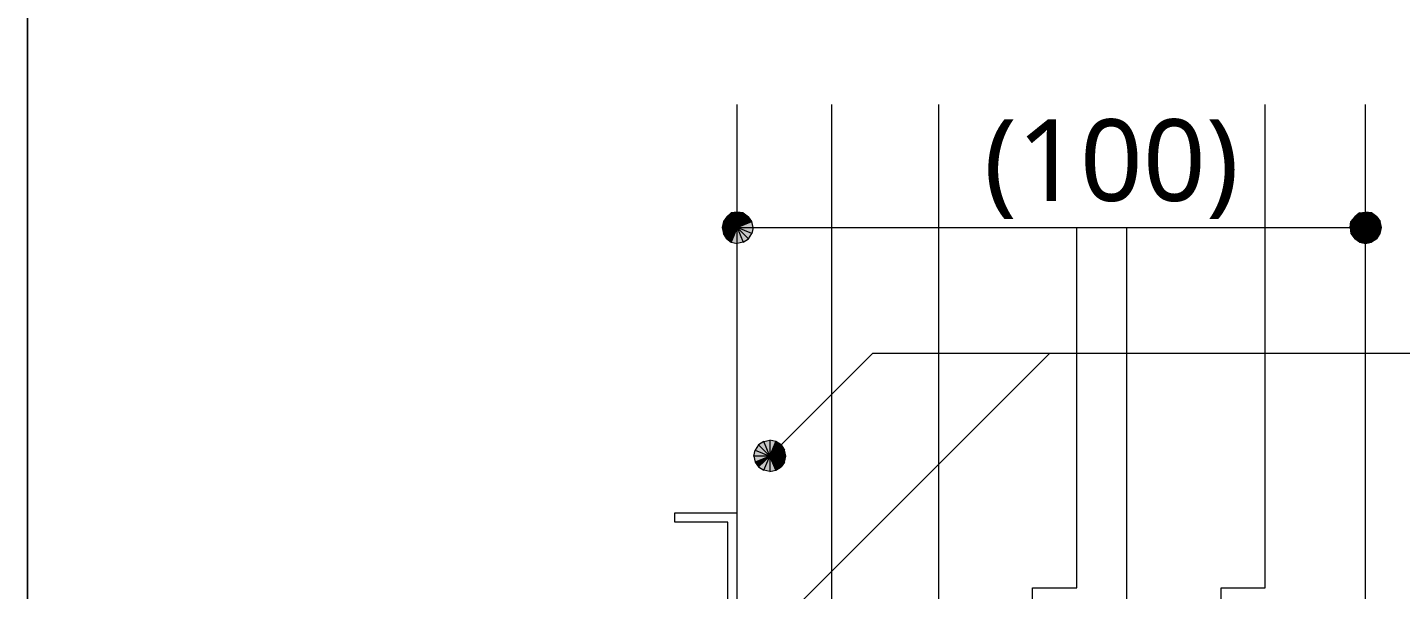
# Model space of a CAD drawing. Header units: millimetres. Extents: x 0 to 420, y 0 to 297.
# Drawn here: x 118.17 to 161.9, y 204.08 to 221.97 of the extents above; entities that cross this region are included whole.
import ezdxf
from ezdxf.enums import TextEntityAlignment as Align

# ---------------------------------------------------------------- set-up
doc = ezdxf.new("R2010")
doc.units = ezdxf.units.MM
doc.styles.add('kst32b', font='NotoSansJP-Variable.ttf')

msp = doc.modelspace()

# ---------------------------------------------------------------- hatches: boundary and pattern name
h = msp.add_hatch(color=7)
h.paths.add_polyline_path([(140.779, 216.09), (140.589, 216.069), (140.779, 215.604), (140.779, 216.09)])
h.paths.add_polyline_path([(140.589, 216.069), (140.779, 215.604), (140.441, 215.942), (140.589, 216.069)])
h.paths.add_polyline_path([(140.779, 215.604), (140.441, 215.942), (140.335, 215.794), (140.779, 215.604)])
h = msp.add_hatch(color=7)
h.paths.add_polyline_path([(141.245, 215.794), (141.139, 215.942), (140.779, 215.604), (141.245, 215.794)])
h.paths.add_polyline_path([(141.139, 215.942), (140.779, 215.604), (140.97, 216.069), (141.139, 215.942)])
h.paths.add_polyline_path([(140.779, 215.604), (140.97, 216.069), (140.779, 216.09), (140.779, 215.604)])
h = msp.add_hatch(color=7)
h.paths.add_polyline_path([(160.972, 216.069), (160.782, 216.09), (160.782, 215.604), (160.972, 216.069)])
h.paths.add_polyline_path([(160.782, 216.09), (160.782, 215.604), (160.592, 216.069), (160.782, 216.09)])
h.paths.add_polyline_path([(160.782, 215.604), (160.592, 216.069), (160.443, 215.942), (160.782, 215.604)])
h = msp.add_hatch(color=7)
h.paths.add_polyline_path([(161.29, 215.604), (161.248, 215.794), (160.782, 215.604), (161.29, 215.604)])
h.paths.add_polyline_path([(161.248, 215.794), (160.782, 215.604), (161.142, 215.942), (161.248, 215.794)])
h.paths.add_polyline_path([(160.782, 215.604), (161.142, 215.942), (160.972, 216.069), (160.782, 215.604)])
for points in [[(140.335, 215.794), (140.293, 215.604), (140.779, 215.604), (140.335, 215.794)], [(161.248, 215.413), (161.29, 215.604), (160.782, 215.604), (161.248, 215.413)], [(141.351, 208.132), (141.457, 207.984), (141.817, 208.322), (141.351, 208.132)]]:
    msp.add_hatch(color=7).paths.add_polyline_path(points)
h = msp.add_hatch(color=7)
h.paths.add_polyline_path([(140.293, 215.604), (140.335, 215.413), (140.779, 215.604), (140.293, 215.604)])
h.paths.add_polyline_path([(140.335, 215.413), (140.779, 215.604), (140.441, 215.244), (140.335, 215.413)])
h.paths.add_polyline_path([(140.779, 215.604), (140.441, 215.244), (140.589, 215.138), (140.779, 215.604)])
h = msp.add_hatch(color=7)
h.paths.add_polyline_path([(140.589, 215.138), (140.779, 215.096), (140.779, 215.604), (140.589, 215.138)])
h.paths.add_polyline_path([(140.779, 215.096), (140.779, 215.604), (140.97, 215.138), (140.779, 215.096)])
h.paths.add_polyline_path([(140.779, 215.604), (140.97, 215.138), (141.139, 215.244), (140.779, 215.604)])
h = msp.add_hatch(color=7)
h.paths.add_polyline_path([(141.139, 215.244), (141.245, 215.413), (140.779, 215.604), (141.139, 215.244)])
h.paths.add_polyline_path([(141.245, 215.413), (140.779, 215.604), (141.287, 215.604), (141.245, 215.413)])
h.paths.add_polyline_path([(140.779, 215.604), (141.287, 215.604), (141.245, 215.794), (140.779, 215.604)])
h = msp.add_hatch(color=7)
h.paths.add_polyline_path([(160.443, 215.942), (160.316, 215.794), (160.782, 215.604), (160.443, 215.942)])
h.paths.add_polyline_path([(160.316, 215.794), (160.782, 215.604), (160.295, 215.604), (160.316, 215.794)])
h.paths.add_polyline_path([(160.782, 215.604), (160.295, 215.604), (160.316, 215.413), (160.782, 215.604)])
h = msp.add_hatch(color=7)
h.paths.add_polyline_path([(160.316, 215.413), (160.443, 215.244), (160.782, 215.604), (160.316, 215.413)])
h.paths.add_polyline_path([(160.443, 215.244), (160.782, 215.604), (160.592, 215.138), (160.443, 215.244)])
h.paths.add_polyline_path([(160.782, 215.604), (160.592, 215.138), (160.782, 215.096), (160.782, 215.604)])
h = msp.add_hatch(color=7)
h.paths.add_polyline_path([(160.782, 215.096), (160.972, 215.138), (160.782, 215.604), (160.782, 215.096)])
h.paths.add_polyline_path([(160.972, 215.138), (160.782, 215.604), (161.142, 215.244), (160.972, 215.138)])
h.paths.add_polyline_path([(160.782, 215.604), (161.142, 215.244), (161.248, 215.413), (160.782, 215.604)])
h = msp.add_hatch(color=7)
h.paths.add_polyline_path([(141.457, 208.682), (141.351, 208.513), (141.817, 208.322), (141.457, 208.682)])
h.paths.add_polyline_path([(141.351, 208.513), (141.817, 208.322), (141.309, 208.322), (141.351, 208.513)])
h.paths.add_polyline_path([(141.817, 208.322), (141.309, 208.322), (141.351, 208.132), (141.817, 208.322)])
h = msp.add_hatch(color=7)
h.paths.add_polyline_path([(142.007, 208.788), (141.817, 208.83), (141.817, 208.322), (142.007, 208.788)])
h.paths.add_polyline_path([(141.817, 208.83), (141.817, 208.322), (141.626, 208.788), (141.817, 208.83)])
h.paths.add_polyline_path([(141.817, 208.322), (141.626, 208.788), (141.457, 208.682), (141.817, 208.322)])
h = msp.add_hatch(color=7)
h.paths.add_polyline_path([(142.325, 208.322), (142.282, 208.513), (141.817, 208.322), (142.325, 208.322)])
h.paths.add_polyline_path([(142.282, 208.513), (141.817, 208.322), (142.177, 208.682), (142.282, 208.513)])
h.paths.add_polyline_path([(141.817, 208.322), (142.177, 208.682), (142.007, 208.788), (141.817, 208.322)])
h = msp.add_hatch(color=7)
h.paths.add_polyline_path([(141.457, 207.984), (141.626, 207.878), (141.817, 208.322), (141.457, 207.984)])
h.paths.add_polyline_path([(141.626, 207.878), (141.817, 208.322), (141.817, 207.836), (141.626, 207.878)])
h.paths.add_polyline_path([(141.817, 208.322), (141.817, 207.836), (142.007, 207.878), (141.817, 208.322)])
h = msp.add_hatch(color=7)
h.paths.add_polyline_path([(142.007, 207.878), (142.177, 207.984), (141.817, 208.322), (142.007, 207.878)])
h.paths.add_polyline_path([(142.177, 207.984), (141.817, 208.322), (142.282, 208.132), (142.177, 207.984)])
h.paths.add_polyline_path([(141.817, 208.322), (142.282, 208.132), (142.325, 208.322), (141.817, 208.322)])

# ---------------------------------------------------------------- linework, layer by layer
at = {"lineweight": 13}
for points in [[(118.174, 191.728), (118.174, 285.983), (118.174, 45.995)], [(140.779, 206.523), (140.779, 219.52)], [(140.779, 196.532), (140.779, 219.52)], [(143.785, 203.517), (143.785, 219.52)], [(147.193, 202.523), (147.193, 219.52)], [(156.189, 202.523), (156.189, 204.131), (157.586, 204.131), (157.586, 219.52)], [(160.782, 203.517), (160.782, 219.52)], [(140.779, 215.604), (160.782, 215.604)], [(151.596, 204.131), (151.596, 215.604)], [(153.183, 202.523), (153.183, 215.604)], [(141.817, 208.322), (145.097, 211.603), (162.878, 211.603)], [(142.642, 203.517), (150.728, 211.603)], [(140.483, 206.227), (138.79, 206.227), (138.79, 206.523), (140.779, 206.523)], [(140.483, 200.85), (140.483, 206.227)], [(150.178, 202.523), (150.178, 204.131), (151.596, 204.131)]]:
    msp.add_lwpolyline(points, dxfattribs=at)
at = {"lineweight": 0}
for points in [[(140.589, 216.069), (140.779, 215.604), (140.441, 215.942)], [(140.779, 216.09), (140.589, 216.069), (140.779, 215.604)], [(140.779, 215.604), (140.97, 216.069), (140.779, 216.09)], [(141.139, 215.942), (140.779, 215.604), (140.97, 216.069)], [(160.782, 215.604), (160.592, 216.069), (160.443, 215.942)], [(160.782, 216.09), (160.782, 215.604), (160.592, 216.069)], [(160.972, 216.069), (160.782, 216.09), (160.782, 215.604)], [(160.782, 215.604), (161.142, 215.942), (160.972, 216.069)], [(140.335, 215.794), (140.293, 215.604), (140.779, 215.604)], [(140.293, 215.604), (140.335, 215.413), (140.779, 215.604)], [(140.779, 215.604), (140.441, 215.942), (140.335, 215.794)], [(140.335, 215.413), (140.779, 215.604), (140.441, 215.244)], [(140.779, 215.604), (140.441, 215.244), (140.589, 215.138)], [(140.589, 215.138), (140.779, 215.096), (140.779, 215.604)], [(141.245, 215.794), (141.139, 215.942), (140.779, 215.604)], [(140.779, 215.604), (141.287, 215.604), (141.245, 215.794)], [(140.779, 215.096), (140.779, 215.604), (140.97, 215.138)], [(140.779, 215.604), (140.97, 215.138), (141.139, 215.244)], [(141.139, 215.244), (141.245, 215.413), (140.779, 215.604)], [(141.245, 215.413), (140.779, 215.604), (141.287, 215.604)], [(160.316, 215.794), (160.782, 215.604), (160.295, 215.604)], [(160.782, 215.604), (160.295, 215.604), (160.316, 215.413)], [(160.443, 215.942), (160.316, 215.794), (160.782, 215.604)], [(160.316, 215.413), (160.443, 215.244), (160.782, 215.604)], [(160.443, 215.244), (160.782, 215.604), (160.592, 215.138)], [(160.782, 215.604), (160.592, 215.138), (160.782, 215.096)], [(161.248, 215.794), (160.782, 215.604), (161.142, 215.942)], [(161.29, 215.604), (161.248, 215.794), (160.782, 215.604)], [(160.782, 215.096), (160.972, 215.138), (160.782, 215.604)], [(160.972, 215.138), (160.782, 215.604), (161.142, 215.244)], [(160.782, 215.604), (161.142, 215.244), (161.248, 215.413)], [(161.248, 215.413), (161.29, 215.604), (160.782, 215.604)], [(141.457, 208.682), (141.351, 208.513), (141.817, 208.322)], [(141.817, 208.322), (141.626, 208.788), (141.457, 208.682)], [(141.817, 208.83), (141.817, 208.322), (141.626, 208.788)], [(142.007, 208.788), (141.817, 208.83), (141.817, 208.322)], [(141.817, 208.322), (142.177, 208.682), (142.007, 208.788)], [(142.282, 208.513), (141.817, 208.322), (142.177, 208.682)], [(141.351, 208.513), (141.817, 208.322), (141.309, 208.322)], [(141.817, 208.322), (141.309, 208.322), (141.351, 208.132)], [(141.351, 208.132), (141.457, 207.984), (141.817, 208.322)], [(141.457, 207.984), (141.626, 207.878), (141.817, 208.322)], [(141.626, 207.878), (141.817, 208.322), (141.817, 207.836)], [(142.325, 208.322), (142.282, 208.513), (141.817, 208.322)], [(141.817, 208.322), (141.817, 207.836), (142.007, 207.878)], [(142.007, 207.878), (142.177, 207.984), (141.817, 208.322)], [(142.177, 207.984), (141.817, 208.322), (142.282, 208.132)], [(141.817, 208.322), (142.282, 208.132), (142.325, 208.322)]]:
    msp.add_lwpolyline(points, close=True, dxfattribs=at)

# ---------------------------------------------------------------- texts
at = {"style": 'kst32b'}
msp.add_text('(100)', height=2.5989, dxfattribs=at).set_placement((148.632, 216.45), (156.754, 216.45), align=Align.FIT)

doc.saveas('drawing.dxf')
